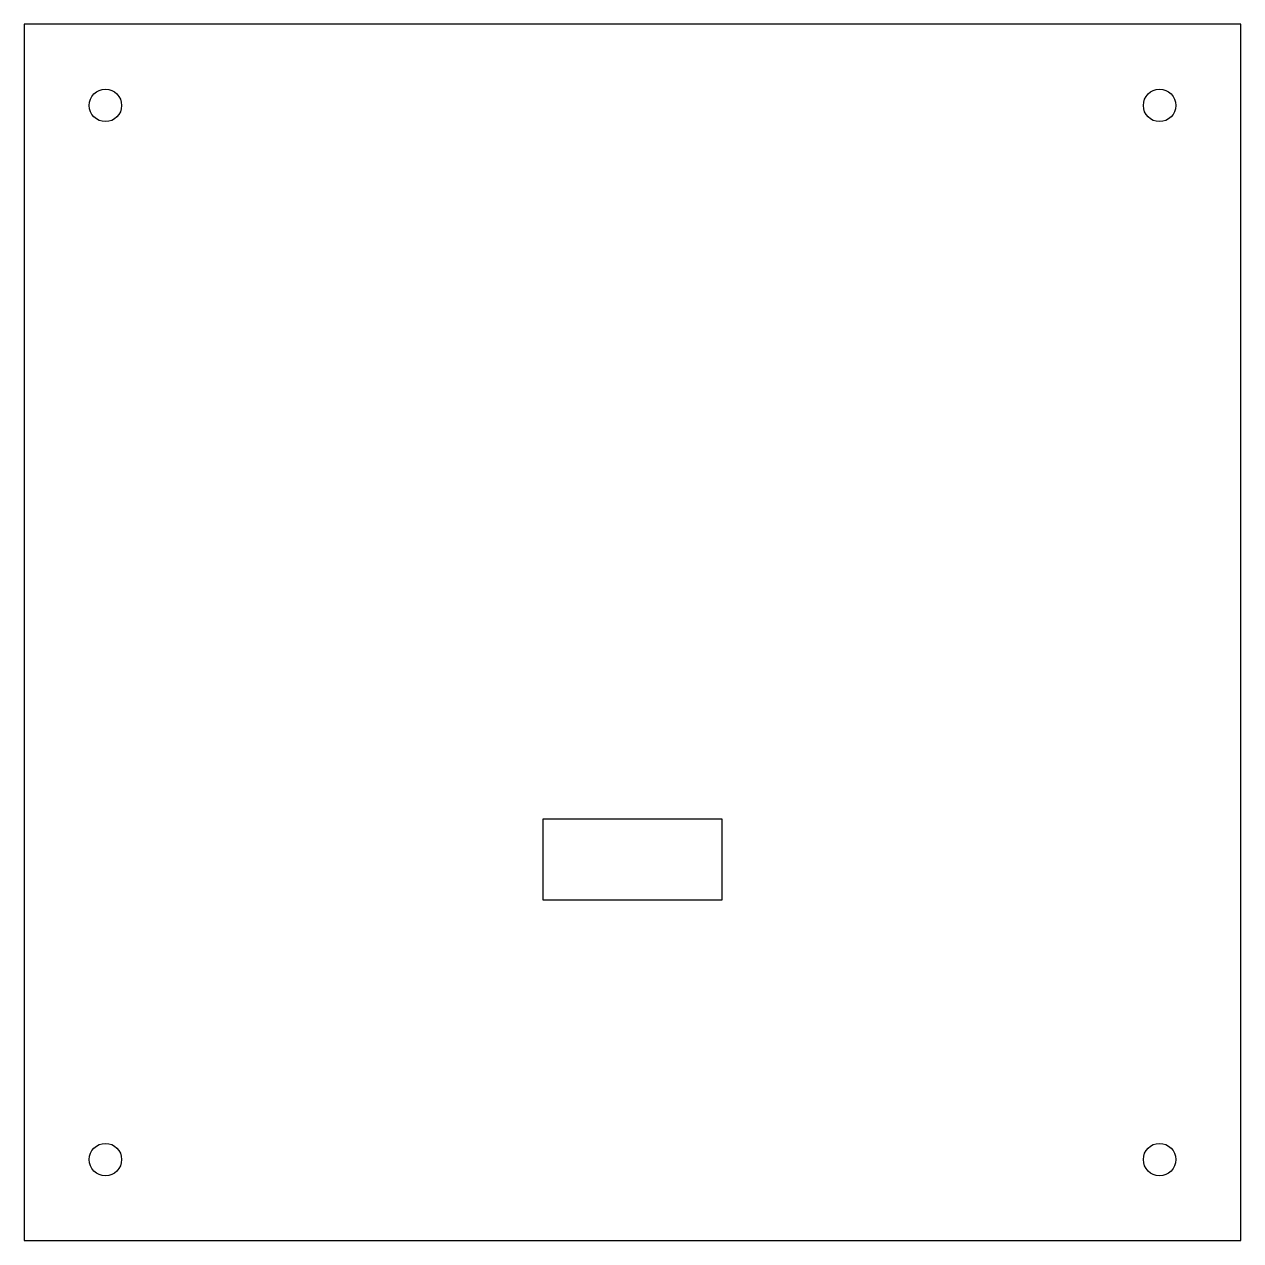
# Model space of a CAD drawing. Header units: millimetres. Extents: x -37.7 to 37.3, y -44.8 to 30.2.
import ezdxf

# ---------------------------------------------------------------- set-up
doc = ezdxf.new("R2010")
doc.units = ezdxf.units.MM
doc.layers.get('0').update_dxf_attribs({"linetype": 'CONTINUOUS'})

msp = doc.modelspace()

# ---------------------------------------------------------------- linework, layer by layer
for points in [[(-37.725, 30.225), (-37.725, -44.775), (37.275, -44.775), (37.275, 30.225)], [(5.275, -23.775), (-5.725, -23.775), (-5.725, -18.775), (5.275, -18.775)]]:
    msp.add_lwpolyline(points, close=True)
for centre in [(-32.725, 25.225), (32.275, 25.225), (-32.725, -39.775), (32.275, -39.775)]:
    msp.add_circle(centre, 1)

doc.saveas('drawing.dxf')
